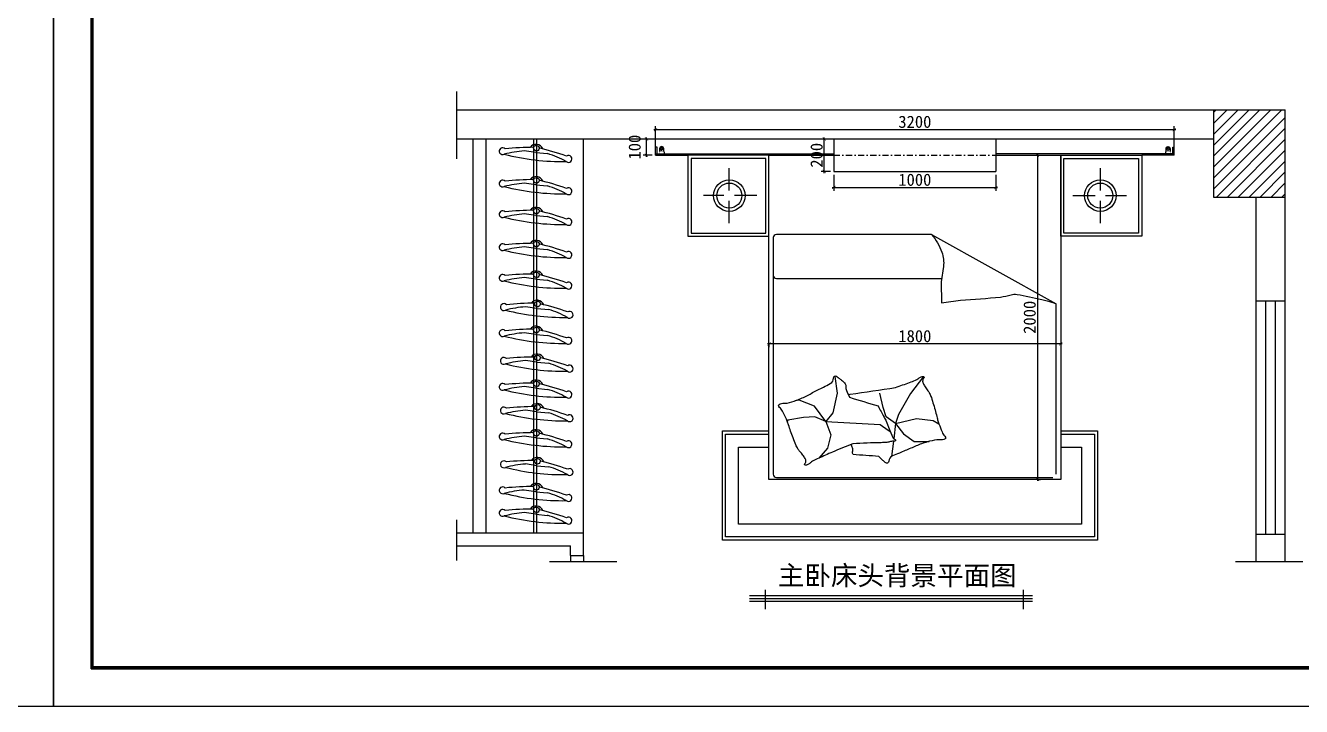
# Model space of a CAD drawing. Header units: millimetres. Extents: x 71641 to 191108, y -23091 to 29972.
# Drawn here: x 119255 to 127129, y -9624 to -5421 of the extents above; entities that cross this region are included whole.
import ezdxf

# ---------------------------------------------------------------- set-up
doc = ezdxf.new("R2010")
doc.units = ezdxf.units.MM
doc.linetypes.add('DASHDOT2', pattern=[0.5, 0.25, -0.125, 0, -0.125])
doc.layers.add('00', color=1, linetype='Continuous')
doc.layers.add('LAYER1', color=1, linetype='Continuous')
doc.styles.add('30', font='SimSun.ttf', dxfattribs={"height": 75})
doc.styles.get("Standard").update_dxf_attribs({"font": 'SimSun.ttf', "height": 150})
doc.dimstyles.new('30', dxfattribs={"dimscale": 0, "dimtxt": 90, "dimasz": 20, "dimexe": 20, "dimexo": 20, "dimgap": 10, "dimtad": 1, "dimdec": 0, "dimzin": 0, "dimdsep": 46, "dimtxsty": '30', "dimblk": 'ARCHTICK', "dimcen": 20, "dimdle": 10, "dimclrd": 8, "dimclre": 8, "dimclrt": 2, "dimadec": 0, "dimazin": 0, "dimtfac": 1, "dimtdec": 0, "dimtmove": 2, "dimatfit": 3, "dimldrblk": 'DOT', "dimfxl": 0, "dimtolj": 2, "dimtzin": 0, "dimlwd": -1, "dimarcsym": 0})

# ---------------------------------------------------------------- blocks, each defined once
blk = doc.blocks.new('ASDFGASDFASD')
at = {"color": 8}
for q in [(-121363.3, 35213.4), (-121346.4, 35070.1)]:
    blk.add_line((-121356.8, 35140.9), q, dxfattribs=at)
at = {"color": 8, "extrusion": (0, 0, -1)}
for centre, major_axis, start_param, end_param in [((-121396, 35342.8), (-15, -15), 0.064735, 4.519237), ((-119960.4, 35305.4), (-1441.4, -172.8), -0.130439, 0.135448), ((-121924.5, 35044.8), (-414.4, -414.4), 3.421088, 3.635136), ((-122981.9, 34765.1), (-1202.3, 1202.3), 2.01697, 2.120705), ((-121329.5, 35144.7), (-12.2, -12.2), 3.810164, 10.093349), ((-123024.8, 35131.4), (-1202.3, 1202.3), 2.35803, 2.461765), ((-121350.6, 35142.2), (-31.6, -31.6), 2.742131, 4.878196), ((-122152.1, 35140.9), (-571.9, 571.9), 2.443948, 2.59889), ((-121348.3, 34936.7), (-15, -15), 3.101091, 7.555592)]:
    blk.add_ellipse(centre, major_axis=major_axis, ratio=1, start_param=start_param, end_param=end_param, dxfattribs=at)
blk = doc.blocks.new('_ARCHTICK')
at = {"color": 0, "linetype": 'ByBlock', "const_width": 0.15}
blk.add_lwpolyline([(-0.5, -0.5), (0.5, 0.5)], dxfattribs=at)
blk = doc.blocks.new('*D289')
at = {"color": 8, "lineweight": -2}
for p, q in [((124222.9, -6121.8), (124164.4, -6121.8)), ((124222.9, -6321.8), (124164.4, -6321.8))]:
    blk.add_line(p, q, dxfattribs=at)
at = {"color": 8}
blk.add_line((124184.4, -6331.8), (124184.4, -6111.8), dxfattribs=at)
at = {"layer": 'Defpoints', "color": 0}
for p in [(124184.4, -6121.8), (124242.9, -6121.8), (124242.9, -6321.8)]:
    blk.add_point(p, dxfattribs=at)
at = {"color": 8, "xscale": 20, "yscale": 20, "zscale": 20}
for p, rotation in [((124184.4, -6121.8), 90), ((124184.4, -6321.8), 270)]:
    blk.add_blockref('_ARCHTICK', p, dxfattribs=dict(at, rotation=rotation))
at = {"color": 2, "insert": (124136.9, -6221.8), "char_height": 75, "attachment_point": 5, "rotation": 90, "style": '30'}
blk.add_mtext('\\A2;200', dxfattribs=at)
blk = doc.blocks.new('_Dot')
at = {"color": 0, "linetype": 'ByBlock', "lineweight": -2}
blk.add_line((-0.5, 0), (-1, 0), dxfattribs=at)
at = {"color": 0, "linetype": 'ByBlock', "const_width": 0.5}
blk.add_lwpolyline([(-0.25, 0, 1), (0.25, 0, 1)], format="xyb", close=True, dxfattribs=at)
blk = doc.blocks.new('DOT')
at = {"color": 0, "linetype": 'ByBlock'}
blk.add_line((-0.5, 0), (-1, 0), dxfattribs=at)
at = {"color": 0, "linetype": 'ByBlock', "const_width": 0.5}
blk.add_lwpolyline([(-0.25, 0, 1), (0.25, 0, 1)], format="xyb", close=True, dxfattribs=at)
blk = doc.blocks.new('*D290')
at = {"color": 8, "lineweight": -2}
for p, q in [((124242.9, -6341.8), (124242.9, -6440.9)), ((125242.9, -6341.8), (125242.9, -6440.9))]:
    blk.add_line(p, q, dxfattribs=at)
at = {"color": 8}
blk.add_line((124232.9, -6420.9), (125252.9, -6420.9), dxfattribs=at)
at = {"layer": 'Defpoints', "color": 0}
for p in [(124242.9, -6321.8), (125242.9, -6321.8), (125242.9, -6420.9)]:
    blk.add_point(p, dxfattribs=at)
at = {"color": 8, "xscale": 20, "yscale": 20, "zscale": 20, "rotation": 180}
blk.add_blockref('_ARCHTICK', (124242.9, -6420.9), dxfattribs=at)
at = {"color": 8, "xscale": 20, "yscale": 20, "zscale": 20}
blk.add_blockref('_ARCHTICK', (125242.9, -6420.9), dxfattribs=at)
at = {"color": 2, "insert": (124742.9, -6373.4), "char_height": 75, "attachment_point": 5, "style": '30'}
blk.add_mtext('\\A2;1000', dxfattribs=at)
blk = doc.blocks.new('*D460')
at = {"color": 8, "lineweight": -2}
for p, q in [((123123, -6121.8), (123066.8, -6121.8)), ((123123, -6221.8), (123066.8, -6221.8))]:
    blk.add_line(p, q, dxfattribs=at)
at = {"color": 8}
blk.add_line((123086.8, -6231.8), (123086.8, -6111.8), dxfattribs=at)
at = {"layer": 'Defpoints', "color": 0}
for p in [(123086.8, -6121.8), (123143, -6121.8), (123143, -6221.8)]:
    blk.add_point(p, dxfattribs=at)
at = {"color": 8, "xscale": 20, "yscale": 20, "zscale": 20}
for p, rotation in [((123086.8, -6121.8), 90), ((123086.8, -6221.8), 270)]:
    blk.add_blockref('_ARCHTICK', p, dxfattribs=dict(at, rotation=rotation))
at = {"color": 2, "insert": (123014.3, -6171.8), "char_height": 75, "attachment_point": 5, "rotation": 90, "style": '30'}
blk.add_mtext('\\A2;100', dxfattribs=at)
blk = doc.blocks.new('*D461')
at = {"color": 8, "lineweight": -2}
for p, q in [((123143, -6201.8), (123143, -6043.3)), ((126343, -6201.8), (126343, -6043.3))]:
    blk.add_line(p, q, dxfattribs=at)
at = {"color": 8}
blk.add_line((123133, -6063.3), (126353, -6063.3), dxfattribs=at)
at = {"layer": 'Defpoints', "color": 0}
for p in [(126343, -6063.3), (123143, -6221.8), (126343, -6221.8)]:
    blk.add_point(p, dxfattribs=at)
at = {"color": 8, "xscale": 20, "yscale": 20, "zscale": 20, "rotation": 180}
blk.add_blockref('_ARCHTICK', (123143, -6063.3), dxfattribs=at)
at = {"color": 8, "xscale": 20, "yscale": 20, "zscale": 20}
blk.add_blockref('_ARCHTICK', (126343, -6063.3), dxfattribs=at)
at = {"color": 2, "insert": (124743, -6015.8), "char_height": 75, "attachment_point": 5, "style": '30'}
blk.add_mtext('\\A2;3200', dxfattribs=at)
blk = doc.blocks.new('*D526')
at = {"color": 8}
blk.add_line((125653, -7385.8), (123833, -7385.8), dxfattribs=at)
at = {"color": 8, "lineweight": -2}
for p, q in [((123843, -7390), (123843, -7405.8)), ((125643, -7390), (125643, -7405.8))]:
    blk.add_line(p, q, dxfattribs=at)
at = {"layer": 'Defpoints', "color": 0}
for p in [(123843, -7370), (123843, -7385.8), (125643, -7370)]:
    blk.add_point(p, dxfattribs=at)
at = {"color": 8, "xscale": 20, "yscale": 20, "zscale": 20, "rotation": 180}
blk.add_blockref('_ARCHTICK', (123843, -7385.8), dxfattribs=at)
at = {"color": 8, "xscale": 20, "yscale": 20, "zscale": 20}
blk.add_blockref('_ARCHTICK', (125643, -7385.8), dxfattribs=at)
at = {"color": 2, "insert": (124743, -7338.3), "char_height": 75, "attachment_point": 5, "style": '30'}
blk.add_mtext('\\A2;1800', dxfattribs=at)
blk = doc.blocks.new('*D527')
at = {"color": 8}
blk.add_line((125499.1, -6211.8), (125499.1, -8231.8), dxfattribs=at)
at = {"color": 8, "lineweight": -2}
for p, q in [((125501, -6221.8), (125519.1, -6221.8)), ((125501, -8221.8), (125519.1, -8221.8))]:
    blk.add_line(p, q, dxfattribs=at)
at = {"layer": 'Defpoints', "color": 0}
for p in [(125481, -6221.8), (125481, -8221.8), (125499.1, -8221.8)]:
    blk.add_point(p, dxfattribs=at)
at = {"color": 8, "xscale": 20, "yscale": 20, "zscale": 20}
for p, rotation in [((125499.1, -6221.8), 90), ((125499.1, -8221.8), 270)]:
    blk.add_blockref('_ARCHTICK', p, dxfattribs=dict(at, rotation=rotation))
at = {"color": 2, "insert": (125451.6, -7221.8), "char_height": 75, "attachment_point": 5, "rotation": 90, "style": '30'}
blk.add_mtext('\\A2;2000', dxfattribs=at)

msp = doc.modelspace()

# ---------------------------------------------------------------- linework, layer by layer
at = {"color": 1}
for p, q in [((121916.6, -6243.9), (121916.6, -5828.3)), ((122018, -8551.8), (122018, -6121.8)), ((121916.6, -8723.3), (121916.6, -8472)), ((122904, -8731.3), (122488.4, -8731.3)), ((127138, -8731.3), (126722.4, -8731.3))]:
    msp.add_line(p, q, dxfattribs=at)
for p, q in [((121916.6, -5941.8), (127028, -5941.8)), ((126588, -6481.8), (126588, -5941.8)), ((127028, -8731.3), (127028, -5941.8)), ((126588, -6121.8), (121916.6, -6121.8)), ((127028, -6481.8), (126588, -6481.8)), ((126848, -8731.3), (126848, -6481.8)), ((127028, -7121.8), (126848, -7121.8)), ((123958.9, -7857), (123955.6, -7863.5)), ((121916.6, -8551.8), (122698, -8551.8)), ((121916.6, -8631.8), (121916.6, -8551.8)), ((122698, -8631.8), (122698, -8551.8)), ((127028, -8561.8), (126848, -8561.8)), ((121916.6, -8631.8), (122618, -8631.8)), ((122618, -8691.8), (122618, -8631.8)), ((122698, -8691.8), (122698, -8631.8))]:
    msp.add_line(p, q)
at = {"color": 8}
for p, q in [((126588, -5956.7), (126602.9, -5941.8)), ((126588, -6024), (126670.3, -5941.8)), ((126588, -6091.4), (126737.6, -5941.8)), ((126588, -6158.7), (126805, -5941.8)), ((126588, -6226.1), (126872.3, -5941.8)), ((126588, -6293.4), (126939.7, -5941.8)), ((126588, -6360.8), (127007, -5941.8)), ((126588, -6428.1), (127028, -5988.1)), ((126601.7, -6481.8), (127028, -6055.5)), ((122389, -6121.8), (122389, -8551.8)), ((122409, -6121.8), (122409, -8551.8)), ((126669.1, -6481.8), (127028, -6122.8)), ((126736.4, -6481.8), (127028, -6190.2)), ((126803.8, -6481.8), (127028, -6257.5)), ((123597.2, -6438.6), (123597.2, -6301.3)), ((125887.8, -6438.6), (125887.8, -6301.3)), ((126871.1, -6481.8), (127028, -6324.9)), ((126938.5, -6481.8), (127028, -6392.2)), ((123565.1, -6470.7), (123439.3, -6470.7)), ((123597.2, -6640), (123597.2, -6502.8)), ((123767.3, -6470.7), (123629.3, -6470.7)), ((125717.6, -6470.7), (125855.6, -6470.7)), ((125887.8, -6640), (125887.8, -6502.8)), ((125919.9, -6470.7), (126049.4, -6470.7)), ((127005.8, -6481.8), (127028, -6459.6)), ((123868.8, -6730.3), (123868.8, -8189.6)), ((124846.5, -6710.3), (123888.8, -6710.3)), ((124846.5, -6710.3), (125614.6, -7137.7)), ((123888.8, -6982.9), (124908.3, -6982.9)), ((125614.6, -8189.6), (125614.6, -7137.7)), ((124249.6, -7587.1), (124263.3, -7690.3)), ((124796.1, -7587.3), (124716.9, -7691.2)), ((124263.3, -7690.3), (124237.5, -7812.3)), ((124546.9, -7778.1), (124527.2, -7689.3)), ((124716.9, -7691.2), (124641.8, -7821.6)), ((124029.4, -7733.2), (124005.3, -7736.7)), ((124124, -7771.1), (124029.4, -7733.2)), ((124192.8, -7863.9), (124124, -7771.1)), ((124566.7, -7835.4), (124546.9, -7778.1)), ((124056.9, -7839.8), (123958.9, -7857)), ((124125.7, -7836.4), (124056.9, -7839.8)), ((124192.8, -7863.9), (124125.7, -7836.4)), ((124237.5, -7812.3), (124192.8, -7863.9)), ((124192.8, -7863.9), (124223.8, -7946.4)), ((124192.8, -7863.9), (124528.6, -7882.8)), ((124624, -7876.9), (124566.7, -7835.4)), ((124641.8, -7821.6), (124624, -7876.9)), ((124624, -7876.9), (124752.5, -7845.3)), ((124752.5, -7845.3), (124855.3, -7859.1)), ((124855.3, -7859.1), (124891.3, -7879.2)), ((124223.8, -7946.4), (124203.1, -8028.9)), ((124528.6, -7882.8), (124578.5, -7918.9)), ((124578.5, -7918.9), (124590.5, -7927.5)), ((124624, -7876.9), (124612.3, -7971)), ((124624, -7876.9), (124673.4, -7940.1)), ((124673.4, -7940.1), (124738.7, -7987.5)), ((124203.1, -8028.9), (124149.5, -8091.5)), ((124610.4, -7985.7), (124598.6, -8080.3)), ((124738.7, -7987.5), (124831.6, -7987.5)), ((123888.8, -8209.6), (125594.6, -8209.6)), ((122618, -8691.8), (122618, -8731.3)), ((122698, -8691.8), (122698, -8731.3))]:
    msp.add_line(p, q, dxfattribs=at)
at = {"color": 3}
for p, q in [((122098, -8551.8), (122098, -6121.8)), ((122698, -8551.8), (122698, -6121.8)), ((124242.9, -6121.8), (124242.9, -6321.8)), ((124242.9, -6121.8), (124242.9, -6321.8)), ((125242.9, -6121.8), (125242.9, -6321.8)), ((124242.9, -6321.8), (125242.9, -6321.8)), ((126908, -8561.8), (126908, -7121.8)), ((126968, -8561.8), (126968, -7121.8))]:
    msp.add_line(p, q, dxfattribs=at)
at = {"color": 4}
for p, q in [((123143, -6221.8), (123143, -6171.8)), ((123152, -6171.8), (123143, -6171.8)), ((126334, -6171.8), (126343, -6171.8)), ((126343, -6221.8), (126343, -6171.8)), ((123143, -6221.8), (123343, -6221.8)), ((126343, -6221.8), (126143, -6221.8))]:
    msp.add_line(p, q, dxfattribs=at)
at = {"color": 31}
for p, q in [((123143, -6212.8), (124242.9, -6212.8)), ((123152, -6221.8), (123152, -6171.8)), ((126343, -6212.8), (125243.2, -6212.8)), ((126334, -6221.8), (126334, -6171.8))]:
    msp.add_line(p, q, dxfattribs=at)
at = {"color": 6, "linetype": 'Continuous', "ltscale": 1.8}
for p, q in [((123168.1, -6181), (123176.4, -6181)), ((123180.6, -6176.8), (123180.6, -6168.5)), ((123180.6, -6193.5), (123180.6, -6185.2)), ((123184.7, -6181), (123193.1, -6181)), ((126301.3, -6181), (126293, -6181)), ((126305.5, -6176.8), (126305.5, -6168.5)), ((126305.5, -6193.5), (126305.5, -6185.2)), ((126318, -6181), (126309.7, -6181))]:
    msp.add_line(p, q, dxfattribs=at)
at = {"color": 4, "linetype": 'DASHDOT2', "ltscale": 150}
msp.add_line((124242.9, -6221.8), (125242.9, -6221.8), dxfattribs=at)
at = {"color": 3, "lineweight": -3}
msp.add_line((125870.7, -8597.4), (123555.5, -8597.4), dxfattribs=at)
at = {"color": 0}
msp.add_line((122618, -8691.8), (122698, -8691.8), dxfattribs=at)
at = {"color": 3, "lineweight": -2}
msp.add_line((119660.3, -9390.9), (131141.9, -9390.9), dxfattribs=at)
for points in [[(119660.3, -1371.3), (131141.9, -1371.3), (131141.9, -9390.9), (119660.3, -9390.9)], [(119666.8, -1377.8), (131135.4, -1377.8), (131135.4, -9384.4), (119666.8, -9384.4)], [(119673.3, -1384.3), (131128.9, -1384.3), (131128.9, -9377.9), (119673.3, -9377.9)]]:
    msp.add_lwpolyline(points, close=True, dxfattribs=at)
at = {"color": 6, "linetype": 'Continuous', "const_width": 2}
for points in [[(123193.1, -6212.8), (123168.1, -6212.8), (123168.1, -6197.8), (123193.1, -6197.8)], [(126293, -6212.8), (126318, -6212.8), (126318, -6197.8), (126293, -6197.8)]]:
    msp.add_lwpolyline(points, close=True, dxfattribs=at)
at = {"color": 6, "linetype": 'Continuous', "ltscale": 1.8}
for points in [[(123193.1, -6197.8), (123193.1, -6181, 1), (123168.1, -6181), (123168.1, -6197.8)], [(126293, -6197.8), (126293, -6181, -1), (126318, -6181), (126318, -6197.8)]]:
    msp.add_lwpolyline(points, format="xyb", dxfattribs=at)
for points in [[(123193.1, -6201.5), (123196.8, -6201.5), (123196.8, -6209), (123193.1, -6209)], [(126293, -6201.5), (126289.2, -6201.5), (126289.2, -6209), (126293, -6209)]]:
    msp.add_lwpolyline(points, dxfattribs=at)
at = {"color": 3}
for points in [[(123343, -6721.8), (123843, -6721.8), (123843, -6221.8), (123343, -6221.8)], [(126143, -6721.8), (125643, -6721.8), (125643, -6221.8), (126143, -6221.8)]]:
    msp.add_lwpolyline(points, close=True, dxfattribs=at)
at = {"color": 8}
for points in [[(123363, -6701.8), (123823, -6701.8), (123823, -6241.8), (123363, -6241.8)], [(126123, -6701.8), (125663, -6701.8), (125663, -6241.8), (126123, -6241.8)]]:
    msp.add_lwpolyline(points, close=True, dxfattribs=at)
at = {"color": 3}
msp.add_lwpolyline([(125242.9, -6221.8), (125643, -6221.8), (125643, -8221.8), (123843, -8221.8), (123843, -6221.8), (124242.9, -6221.8)], dxfattribs=at)
at = {"color": 8}
for points in [[(124846.5, -6710.3, -0.085272), (124909.8, -6820.4, -0.124044), (124919, -6908), (124905.4, -7003.4), (124907.1, -7133.5)], [(124907.1, -7133.5, 0.007867), (125024.7, -7115.7, 0.003783), (125271.5, -7097.7, 0.006616), (125336.5, -7083.3, -0.023828), (125354.7, -7080, -0.080713), (125373.3, -7080.5, -0.009591), (125525.9, -7112.4, -0.013133), (125559.4, -7121, -0.007859), (125614.6, -7137.7)], [(124332.5, -7699.3, 0.025626), (124344.1, -7696.5, 0.005196), (124623.4, -7654.9, 0.00456), (124710.9, -7623.7, 0.01125), (124746, -7609.9, 0.069394), (124764.8, -7598.8, -0.079756), (124781.4, -7589.4, -0.106399), (124796.1, -7587.3, -0.328642), (124800.1, -7590.7, -0.299547), (124797.7, -7597.2, 0.189917), (124792.3, -7606, 0.033518), (124791.1, -7616.3, 0.075627), (124791.5, -7620.8, 0.053489), (124794.5, -7628.7, 0.017838), (124806.6, -7650.7, 0.038394), (124823.8, -7674.9, -0.059529), (124834.3, -7691.1, -0.035943), (124844.8, -7717.3, -0.011245), (124870.5, -7803.6, -0.006203), (124880.7, -7843.2, 0.010783), (124886.9, -7865.9, 0.019485), (124891.3, -7879.2, 0.005062), (124910.9, -7929.4, 0.101392), (124927.7, -7954.6, -0.223768), (124932.5, -7968.1, -0.25558), (124929.4, -7972.7, -0.081563), (124913.7, -7977.8, -0.071805), (124896.6, -7977.9, 0.069985), (124879.1, -7978, 0.03546), (124819.6, -7990.9, 0.029432), (124750.5, -8015.7, 0.001554), (124717.2, -8030, -0.00152), (124683.1, -8044.7, -0.004735), (124647.8, -8059.3, 0.00382), (124604.1, -8077.4, 0.296001), (124582.2, -8109.7, -0.649774), (124560.7, -8118.8, -0.02319), (124556.2, -8114.1, 0.0288), (124552.6, -8110.4, 0.005727), (124546, -8104.7, -0.004358), (124537.3, -8097.1, -0.027528), (124520.3, -8080.2, -0.004152), (124361.8, -8068.8, -0.194121), (124359, -8052.1, 0.133719), (124357.8, -8028.1, 0.005779), (124350.4, -8006.1, 0.008882)]]:
    msp.add_lwpolyline(points, format="xyb", dxfattribs=at)
msp.add_lwpolyline([(123926.7, -7802, 0.101392), (123908.1, -7778.1, -0.223768), (123902.2, -7765.1, -0.25558), (123904.9, -7760.2, -0.081563), (123920.2, -7754, -0.071805), (123937.2, -7752.5, 0.069985), (123954.7, -7751.1, 0.03546), (124013.1, -7733.6, 0.029432), (124080, -7703.7, 0.001554), (124112.2, -7686.8, -0.00152), (124145, -7669.6, -0.004735), (124179.1, -7652.3, 0.00382), (124221.3, -7630.9, 0.296001), (124240.7, -7597, -0.649774), (124261.3, -7586.3, -0.02319), (124266.2, -7590.6, 0.0288), (124270.1, -7594, 0.005727), (124277.1, -7599.3, -0.004358), (124286.4, -7606.2, -0.027528), (124304.6, -7621.7, -0.046214), (124314, -7632.4, -0.194121), (124318.1, -7648.8, 0.133719), (124321.1, -7672.7, 0.011505), (124339.7, -7715.1, 0.002887), (124516, -7768.9, 0.012426), (124553.2, -7837.2, -0.033612), (124565.8, -7863.1), (124588.8, -7919.4), (124606.6, -7962.9, 0.224341), (124621.1, -7976.2, -0.722772), (124621.3, -7985, -0.103513), (124617.6, -7985.5, 0.053465), (124610.3, -7985.7, 0.030109), (124587.3, -7990.4, -0.031436), (124565.2, -7994.8, -0.05324), (124550.1, -7995.2, 0.05518), (124535.5, -7995.7, 0.008389), (124360.2, -8002.3, 0.0108), (124234.4, -8053.7, 0.00456), (124149.5, -8091.5, 0.01125), (124115.6, -8107.9, 0.069394), (124097.7, -8120.5, -0.079756), (124081.9, -8131.1, -0.106399), (124067.4, -8134.3, -0.328642), (124063.1, -8131.2, -0.299547), (124065, -8124.6, 0.189917), (124069.8, -8115.3, 0.033518), (124070.2, -8105, 0.075627), (124069.4, -8100.5, 0.053489), (124065.8, -8092.9, 0.017838), (124052, -8071.9, 0.038394), (124033.1, -8049, -0.059529), (124021.4, -8033.7, -0.035943), (124008.9, -8008.4, -0.011245), (123976.7, -7924.3, -0.006203), (123963.4, -7885.6, 0.010783), (123955.6, -7863.5, 0.019485), (123950.1, -7850.6, 0.005062)], format="xyb", close=True, dxfattribs=at)
at = {"color": 3, "lineweight": -3}
msp.add_lwpolyline([(125870.7, -8259.9), (125870.7, -8577.4), (125870.7, -8597.4), (123555.5, -8597.4), (123555.5, -8259.9)], dxfattribs=at)
at = {"color": 6, "linetype": 'Continuous', "ltscale": 1.8}
for centre, radius in [((123180.6, -6181), 10), ((123180.6, -6181), 0.699), ((126305.5, -6181), 10), ((126305.5, -6181), 0.699)]:
    msp.add_circle(centre, radius, dxfattribs=at)
at = {"color": 191}
for centre in [(123598, -6470.7), (125887, -6470.7)]:
    msp.add_circle(centre, 97.3, dxfattribs=at)
at = {"color": 8}
for centre in [(123598, -6470.7), (125887, -6470.7)]:
    msp.add_circle(centre, 77.3, dxfattribs=at)
for centre, start, end in [((123888.8, -6730.3), 90, 180), ((123888.8, -6962.9), 180, 270), ((123888.8, -8189.6), 180, 270)]:
    msp.add_arc(centre, 20, start, end, dxfattribs=at)
at = {"layer": '00', "color": 8, "lineweight": -2}
for p, q in [((125469.7, -8941.1), (123721.8, -8941.1)), ((125469.7, -8975.2), (123721.8, -8975.2)), ((123818.8, -8902.8), (123818.8, -9023.7)), ((125410.9, -8902.8), (125410.9, -9023.7))]:
    msp.add_line(p, q, dxfattribs=at)
at = {"layer": '00', "color": 2, "lineweight": -2}
msp.add_line((125469.7, -8958.2), (123721.8, -8958.2), dxfattribs=at)
at = {"layer": '00', "color": 8, "lineweight": -2}
for points in [[(107481.1, -1138.7), (119427.7, -1138.7), (119427.7, -9623.5), (107481.1, -9623.5)], [(119427.7, -1138.7), (131374.4, -1138.7), (131374.4, -9623.5), (119427.7, -9623.5)]]:
    msp.add_lwpolyline(points, close=True, dxfattribs=at)
at = {"layer": 'LAYER1', "color": 3}
for points in [[(125643, -7922.3), (125870.7, -7922.3), (125870.7, -8597.4), (123555.5, -8597.4), (123555.5, -7922.3), (123843, -7922.3)], [(125643, -7942.3), (125850.7, -7942.3), (125850.7, -8577.4), (123575.5, -8577.4), (123575.5, -7942.3), (123843, -7942.3)], [(125643, -8022.3), (125770.7, -8022.3), (125770.7, -8497.4), (123655.5, -8497.4), (123655.5, -8022.3), (123843, -8022.3)]]:
    msp.add_lwpolyline(points, dxfattribs=at)

# ---------------------------------------------------------------- block references
at = {"color": 0, "xscale": -1, "rotation": 270}
for p in [(87263.1, 115151.6), (87263.1, 114952.3), (87263.1, 114559.3), (87270.1, 114189.7), (87263.1, 114029.1), (87270.1, 113857.5), (87263.1, 113696.9), (87270.1, 113551.5), (87263.1, 113390.9), (87270.1, 113219.3), (87263.1, 113058.7), (87263.1, 112919.4)]:
    msp.add_blockref('ASDFGASDFASD', p, dxfattribs=at)
at = {"color": 3, "xscale": -1, "rotation": 270}
for p in [(87263.1, 114763), (87263.1, 114369.9)]:
    msp.add_blockref('ASDFGASDFASD', p, dxfattribs=at)

# ---------------------------------------------------------------- texts
at = {"color": 8, "insert": (125370.7, -8755), "char_height": 120, "width": 4291.546, "attachment_point": 3}
msp.add_mtext('{\\C2;主卧床头背景平面图}', dxfattribs=at)

# ---------------------------------------------------------------- dimensions: what is measured, and where the dimension line sits
at = {"color": 4}
for p2, distance, picture, middle in [((126343, -6221.8), 158.5, '*D461', (124743, -6015.8)), ((123143, -6121.8), 56.2, '*D460', (123014.3, -6171.8))]:
    dim = msp.add_aligned_dim(p1=(123143, -6221.8), p2=p2, distance=distance, dimstyle='30', override={"dimscale": 1, "dimtxt": 75, "dimldrblk": 'DOT'}, dxfattribs=at)
    dim.commit()
    dim.dimension.update_dxf_attribs({"geometry": picture, "text_midpoint": middle})
at = {"color": 3}
for p2, distance, picture, middle in [((124242.9, -6121.8), 58.5, '*D289', (124136.9, -6221.8)), ((125242.9, -6321.8), -99.1, '*D290', (124742.9, -6373.4))]:
    dim = msp.add_aligned_dim(p1=(124242.9, -6321.8), p2=p2, distance=distance, dimstyle='30', override={"dimscale": 1, "dimtxt": 75, "dimldrblk": 'DOT'}, dxfattribs=at)
    dim.commit()
    dim.dimension.update_dxf_attribs({"geometry": picture, "text_midpoint": middle})
for p1, p2, distance, picture, middle in [((125481, -6221.8), (125481, -8221.8), 18, '*D527', (125451.6, -7221.8)), ((125643, -7370), (123843, -7370), 15.8, '*D526', (124743, -7338.3))]:
    dim = msp.add_aligned_dim(p1=p1, p2=p2, distance=distance, dimstyle='30', override={"dimscale": 1, "dimtxt": 75, "dimldrblk": 'DOT'})
    dim.commit()
    dim.dimension.update_dxf_attribs({"geometry": picture, "text_midpoint": middle})

doc.saveas('drawing.dxf')
